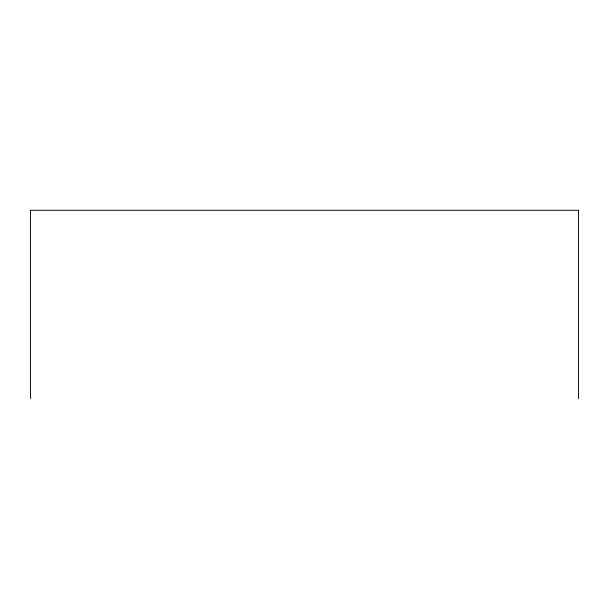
<?xml version="1.0" encoding="UTF-8"?>
<svg xmlns="http://www.w3.org/2000/svg" width="609" height="609" viewBox="0 0 609 609"><rect width="100%" height="100%" fill="white"/><g stroke="black" fill="none" stroke-linecap="round" stroke-linejoin="round"><path stroke-width="0.91" d="M578.55 398.72L578.55 210.28L30.45 210.28L30.45 398.72"/></g></svg>
